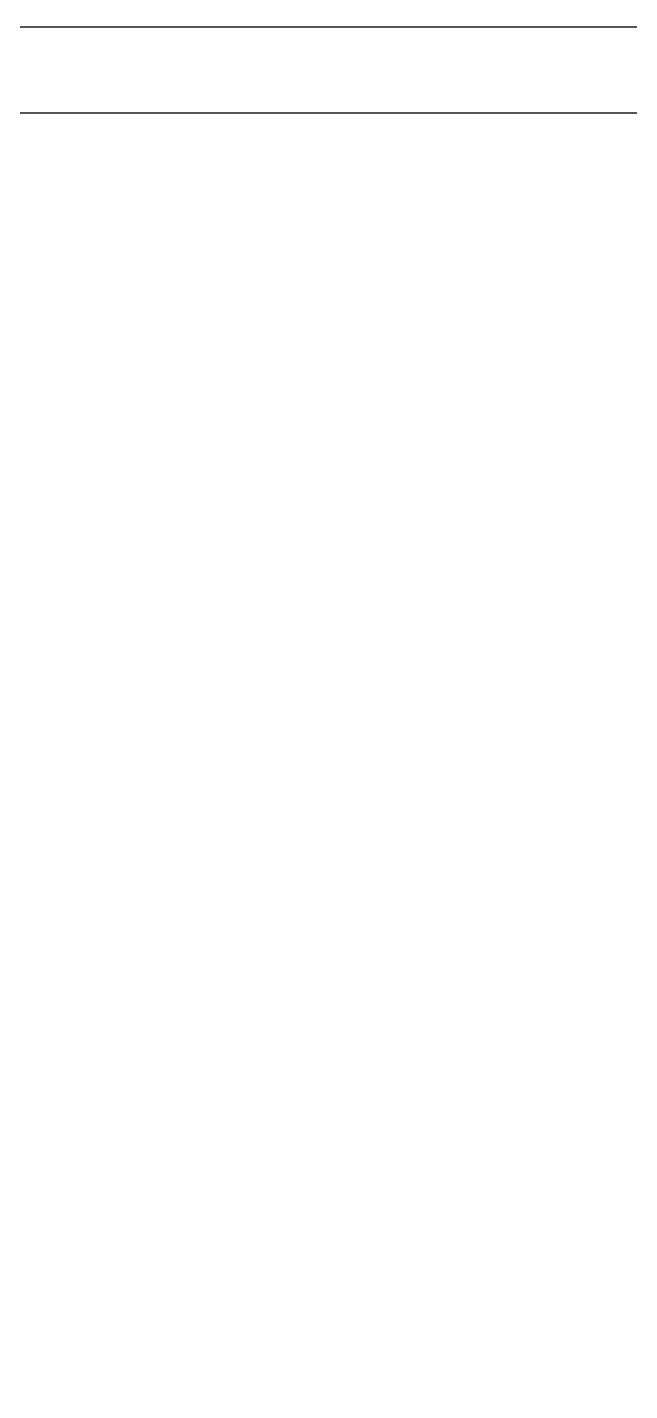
# Model space of a CAD drawing. Header units: millimetres. Extents: x 3394 to 4591, y 1370 to 2211.
# Drawn here: x 4114.5 to 4195.6, y 2027.5 to 2211 of the extents above; entities that cross this region are included whole.
import ezdxf

# ---------------------------------------------------------------- set-up
doc = ezdxf.new("R2010")
doc.units = ezdxf.units.MM

# ---------------------------------------------------------------- blocks, each defined once
blk = doc.blocks.new('Cartiglio A3')
at = {"color": 6}
for points in [[(0, 726.8759999999925), (0, 0), (1034.376000000026, 0), (1034.37599999973, 726.8759999999943)], [(10, 716.8759999999925), (10, 10), (1024.376000000022, 10), (1024.375999999734, 716.8759999999943)]]:
    blk.add_lwpolyline(points, close=True, dxfattribs=at)

msp = doc.modelspace()

# ---------------------------------------------------------------- block references
at = {"xscale": 1.157006146853121, "yscale": 1.157006146853121, "zscale": 1.157006146853121}
msp.add_blockref('Cartiglio A3', (3394.120027765452, 1369.981166719765), dxfattribs=at)

doc.saveas('drawing.dxf')
